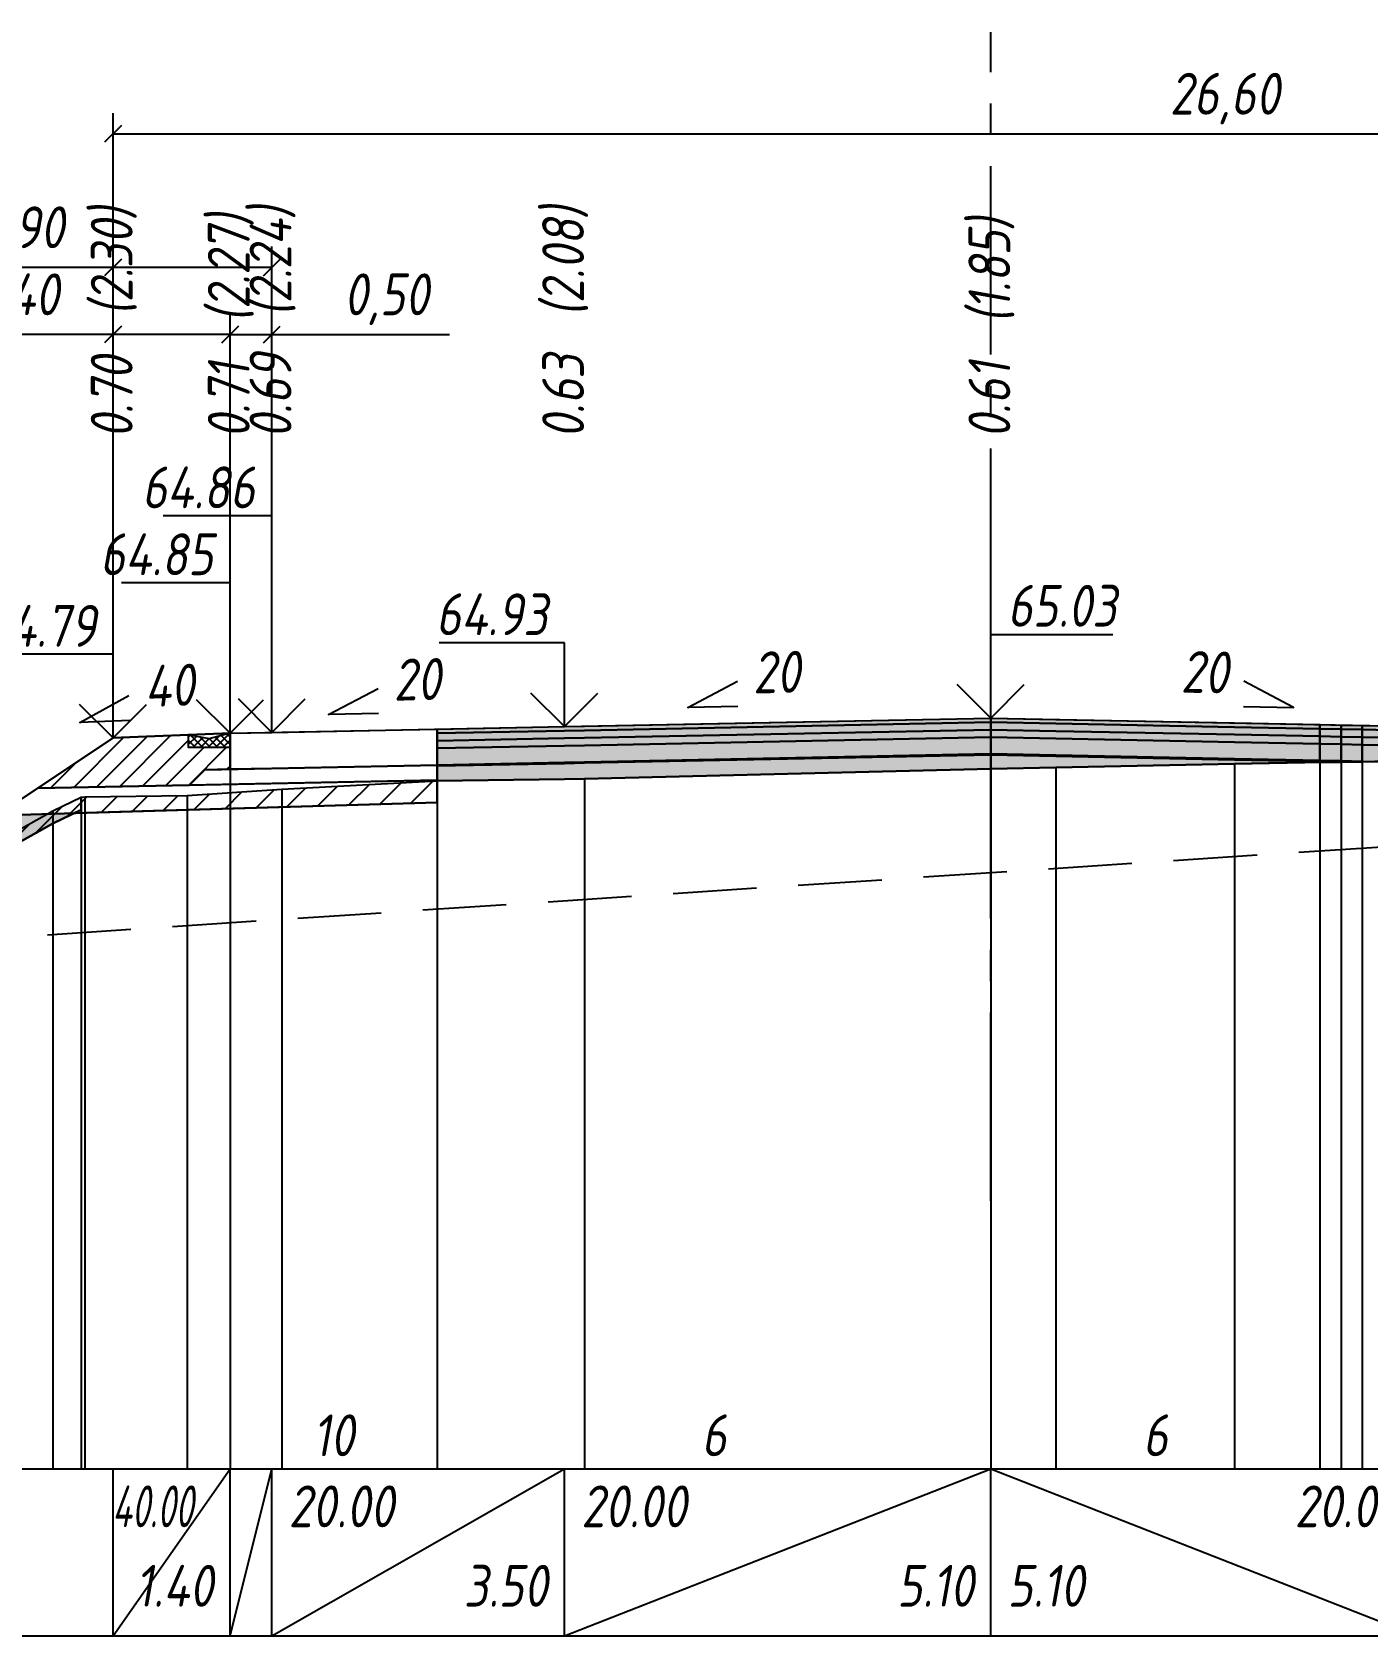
# Model space of a CAD drawing. Extents: x -717 to 1451, y -133302 to 233.
# Drawn here: x 119.4 to 199.3, y -131059 to -130963.1 of the extents above; entities that cross this region are included whole.
import ezdxf
from ezdxf.enums import TextEntityAlignment as Align

# ---------------------------------------------------------------- set-up
doc = ezdxf.new("R2010")
doc.units = 0
doc.linetypes.add('осевая2', pattern=[1.125, 0.75, -0.125, 0.125, -0.125])
doc.linetypes.add('штриховая', pattern=[0.75, 0.5, -0.25])
for name, color, linetype in [('Интерполированный поперечник', 2, 'Continuous'), ('Код_514', 1, 'Continuous'), ('Контур_0', 7, 'Continuous'), ('Контур_2564', 7, 'Continuous'), ('Контур_2660', 7, 'Continuous'), ('Контур_2665', 7, 'Continuous'), ('Контур_400', 7, 'Continuous'), ('Контур_508', 7, 'Continuous'), ('Контур_512', 7, 'Continuous'), ('Контур_513', 7, 'Continuous'), ('Красный поперечник', 1, 'Continuous'), ('Объём_2501', 7, 'Continuous'), ('Объём_2564', 7, 'Continuous'), ('Объём_2650', 7, 'Continuous'), ('Объём_2660', 7, 'Continuous'), ('Объём_2661', 7, 'Continuous'), ('Объём_2665', 7, 'Continuous'), ('Объём_2666', 7, 'Continuous'), ('Объём_2753', 7, 'Continuous'), ('Ось', 1, 'осевая2'), ('Откосы', 7, 'Continuous'), ('Отметки покрытия', 7, 'Continuous'), ('Рабочие отметки', 7, 'Continuous'), ('Рабочие отметки доп.', 7, 'Continuous'), ('Слои выравнивания', 7, 'Continuous'), ('Таблица', 7, 'Continuous'), ('Уклоны проезжей части', 7, 'Continuous'), ('Черный поперечник', 3, 'Continuous')]:
    doc.layers.add(name, color=color, linetype=linetype)
for name, color, linetype, true_color in [('Контур_2540', 2, 'Continuous', 0xffff00), ('Контур_2560', 2, 'Continuous', 0xffff00), ('Контур_2561', 7, 'Continuous', 0xff8040), ('Контур_2562', 3, 'Continuous', 0x00ff00), ('Контур_2563', 7, 'Continuous', 0xff8000), ('Контур_2570', 7, 'Continuous', 0x80ff00), ('Контур_2725', 7, 'Continuous', 0x323232), ('Контур_2736', 4, 'Continuous', 0x00ffff), ('Контур_2760', 7, 'Continuous', 0x323232), ('Контур_2761', 7, 'Continuous', 0x323232), ('Контур_2762', 7, 'Continuous', 0x323232), ('Контур_2763', 7, 'Continuous', 0x323232), ('Контур_2764', 7, 'Continuous', 0x323232), ('Контур_2765', 7, 'Continuous', 0x323232), ('Контур_402', 7, 'Continuous', 0xff6464), ('Контур_703', 4, 'Continuous', 0x00ffff), ('Объём_2500', 7, 'Continuous', 0xc0c0c0), ('Объём_2520', 7, 'Continuous', 0x80ffff), ('Объём_2540', 2, 'Continuous', 0xffff00), ('Объём_2560', 2, 'Continuous', 0xffff00), ('Объём_2561', 7, 'Continuous', 0xff8040), ('Объём_2562', 3, 'Continuous', 0x00ff00), ('Объём_2563', 7, 'Continuous', 0xff8000), ('Объём_2570', 7, 'Continuous', 0x80ff00), ('Объём_2600', 7, 'Continuous', 0x808000), ('Объём_2746', 2, 'Continuous', 0xffff00)]:
    doc.layers.add(name, color=color, linetype=linetype, true_color=true_color)
doc.styles.get("Standard").update_dxf_attribs({"font": 'txt', "height": 2.5})
doc.styles.add('М', font='romand.shx', dxfattribs={"width": 0.8, "oblique": 10, "height": 2.5})
doc.dimstyles.new('ISO-25', dxfattribs={"dimtxt": 2.5, "dimasz": 2.5, "dimexe": 1.25, "dimexo": 0.625, "dimtad": 1, "dimtxsty": 'Standard', "dimcen": 2.5, "dimadec": 0, "dimazin": 0, "dimtfac": 1, "dimtmove": 0, "dimatfit": 3, "dimfxl": 1, "dimarcsym": 0})

# ---------------------------------------------------------------- blocks, each defined once
blk = doc.blocks.new('_Oblique')
at = {"color": 0, "linetype": 'ByBlock', "lineweight": -2}
blk.add_line((-0.5, -0.5), (0.5, 0.5), dxfattribs=at)
blk = doc.blocks.new('*D4070')
at = {"color": 0, "lineweight": -2, "transparency": 16777216}
for p, q in [((124.251, -131004.725), (124.251, -130979.911)), ((131.251, -131004.445), (131.251, -130979.911)), ((124.251, -130981.161), (115.118, -130981.161)), ((131.251, -130981.161), (124.251, -130981.161))]:
    blk.add_line(p, q, dxfattribs=at)
at = {"layer": 'Defpoints', "color": 0, "transparency": 16777216}
for p in [(131.251, -130981.161), (124.251, -131005.35), (131.251, -131005.07)]:
    blk.add_point(p, dxfattribs=at)
at = {"color": 0, "lineweight": -2, "transparency": 16777216, "rotation": 180}
blk.add_blockref('_Oblique', (124.251, -130981.161), dxfattribs=at)
at = {"color": 0, "lineweight": -2, "transparency": 16777216}
blk.add_blockref('_Oblique', (131.251, -130981.161), dxfattribs=at)
at = {"color": 0, "transparency": 16777216, "insert": (118.658, -130979.047), "char_height": 2.5, "width": 8.75, "attachment_point": 5, "style": 'М'}
blk.add_mtext('1,40', dxfattribs=at)
blk = doc.blocks.new('*D4072')
at = {"color": 0, "lineweight": -2, "transparency": 16777216}
for p, q in [((131.251, -131004.445), (131.251, -130979.911)), ((133.751, -131004.395), (133.751, -130979.911)), ((131.251, -130981.161), (133.751, -130981.161)), ((133.751, -130981.161), (144.373, -130981.161))]:
    blk.add_line(p, q, dxfattribs=at)
at = {"layer": 'Defpoints', "color": 0, "transparency": 16777216}
for p in [(133.751, -130981.161), (131.251, -131005.07), (133.751, -131005.02)]:
    blk.add_point(p, dxfattribs=at)
at = {"color": 0, "lineweight": -2, "transparency": 16777216, "rotation": 180}
blk.add_blockref('_Oblique', (131.251, -130981.161), dxfattribs=at)
at = {"color": 0, "lineweight": -2, "transparency": 16777216}
blk.add_blockref('_Oblique', (133.751, -130981.161), dxfattribs=at)
at = {"color": 0, "transparency": 16777216, "insert": (140.611, -130979.047), "char_height": 2.5, "width": 9.16667, "attachment_point": 5, "style": 'М'}
blk.add_mtext('0,50', dxfattribs=at)
blk = doc.blocks.new('*D4075')
at = {"color": 0, "lineweight": -2, "transparency": 16777216}
for p, q in [((124.251, -131004.725), (124.251, -130975.899)), ((133.751, -131004.395), (133.751, -130975.899)), ((124.251, -130977.149), (115.44, -130977.149)), ((133.751, -130977.149), (124.251, -130977.149))]:
    blk.add_line(p, q, dxfattribs=at)
at = {"layer": 'Defpoints', "color": 0, "transparency": 16777216}
for p in [(133.751, -130977.149), (124.251, -131005.35), (133.751, -131005.02)]:
    blk.add_point(p, dxfattribs=at)
at = {"color": 0, "lineweight": -2, "transparency": 16777216, "rotation": 180}
blk.add_blockref('_Oblique', (124.251, -130977.149), dxfattribs=at)
at = {"color": 0, "lineweight": -2, "transparency": 16777216}
blk.add_blockref('_Oblique', (133.751, -130977.149), dxfattribs=at)
at = {"color": 0, "transparency": 16777216, "insert": (118.98, -130975.036), "char_height": 2.5, "width": 8.75, "attachment_point": 5, "style": 'М'}
blk.add_mtext('1,90', dxfattribs=at)
blk = doc.blocks.new('*D4076')
at = {"color": 0, "lineweight": -2, "transparency": 16777216}
for p, q in [((124.251, -131004.725), (124.251, -130967.911)), ((257.244, -131005.495), (257.244, -130967.911)), ((124.251, -130969.161), (257.244, -130969.161))]:
    blk.add_line(p, q, dxfattribs=at)
at = {"layer": 'Defpoints', "color": 0, "transparency": 16777216}
for p in [(257.244, -130969.161), (124.251, -131005.35), (257.244, -131006.12)]:
    blk.add_point(p, dxfattribs=at)
at = {"color": 0, "lineweight": -2, "transparency": 16777216, "rotation": 180}
blk.add_blockref('_Oblique', (124.251, -130969.161), dxfattribs=at)
at = {"color": 0, "lineweight": -2, "transparency": 16777216}
blk.add_blockref('_Oblique', (257.244, -130969.161), dxfattribs=at)
at = {"color": 0, "transparency": 16777216, "insert": (190.747, -130967.047), "char_height": 2.5, "width": 12.08333, "attachment_point": 5, "style": 'М'}
blk.add_mtext('26,60', dxfattribs=at)

msp = doc.modelspace()

# ---------------------------------------------------------------- hatches: boundary and pattern name
h = msp.add_hatch()
h.set_pattern_fill('ANSI37', color=256, scale=0.1)
h.set_pattern_definition([(45, (130.00162, -131005.33338), (-0.22451, 0.22451), []), (135, (130.00162, -131005.33338), (-0.22451, -0.22451), [])])
h.paths.add_polyline_path([(128.752, -131005.108), (128.752, -131005.836), (131.252, -131005.836), (131.251, -131005.008), (129.994, -131005.333)])
at = {"layer": 'Объём_2563'}
h = msp.add_hatch(dxfattribs=at)
h.set_pattern_fill('ANSI31', color=256, scale=0.3)
h.paths.add_polyline_path([(124.251, -131005.288), (128.752, -131005.108), (128.752, -131005.836), (131.251, -131005.836), (131.251, -131007.158), (129.751, -131007.188), (128.833, -131008.106), (119.751, -131008.288)])
h.paths.add_polyline_path([(242.162, -131008.456), (241.244, -131007.538), (239.744, -131007.508), (239.744, -131007.358), (241.142, -131007.359), (241.143, -131006.359), (240.643, -131006.359), (240.643, -131005.545), (243.465, -131005.671), (243.465, -131006.293), (244.865, -131006.293), (244.865, -131005.753), (253.86, -131005.932), (253.86, -131006.499), (255.26, -131006.499), (255.26, -131005.499), (254.76, -131005.499), (254.76, -131004.999), (257.244, -131005.308), (262.579, -131008.865)])
at = {"layer": 'Объём_2570'}
h = msp.add_hatch(dxfattribs=at)
h.set_pattern_fill('ANSI31', color=256, scale=0.2)
h.paths.add_polyline_path([(122.354, -131009.591), (120.657, -131010.404), (105.538, -131018.859), (105, -131018.872), (105, -131018.122), (105.538, -131018.109), (120.657, -131009.654), (122.354, -131008.841)])
h.paths.add_polyline_path([(274.663, -131009.846), (274.441, -131009.928), (262.805, -131013.207), (260.782, -131011.897), (257.741, -131009.778), (257.566, -131009.777), (252.007, -131009.121), (251.503, -131009.043), (246.058, -131007.183), (246.058, -131006.433), (251.503, -131008.293), (252.007, -131008.371), (257.566, -131009.027), (257.741, -131009.028), (260.782, -131011.147), (262.805, -131012.457), (274.441, -131009.178), (274.663, -131009.096)])
at = {"layer": 'Объём_2600'}
h = msp.add_hatch(dxfattribs=at)
h.set_pattern_fill('ANSI31', color=6, scale=0.4)
h.paths.add_polyline_path([(121.933, -131009.792), (122.354, -131009.591), (122.354, -131008.841), (122.568, -131008.817), (128.681, -131008.723), (134.359, -131008.361), (143.645, -131007.851), (143.645, -131009.141)])
h.paths.add_polyline_path([(229.751, -131009.738), (229.751, -131006.097), (240.624, -131006.308), (246.058, -131006.433), (246.058, -131007.183), (251.503, -131009.043), (252.007, -131009.121), (257.566, -131009.777), (257.741, -131009.778), (258.941, -131010.614)])
h = msp.add_hatch(dxfattribs=at)
h.set_pattern_fill('HONEY', color=5, scale=0.3)
h.paths.add_polyline_path([(105, -131018.122), (117.286, -131009.932), (121.933, -131009.792), (120.657, -131010.404), (105.538, -131018.859), (105, -131018.872)])
h.paths.add_polyline_path([(265.497, -131010.811), (267.224, -131011.962), (262.805, -131013.207), (260.782, -131011.897), (258.941, -131010.614)])
at = {"layer": 'Слои выравнивания'}
for color, points in [(2, [(143.645, -131004.76), (151.251, -131004.608), (152.459, -131004.584), (176.747, -131004.098), (176.747, -131004.348), (152.459, -131004.834), (151.251, -131004.858), (143.645, -131005.01)]), (3, [(143.645, -131005.01), (151.251, -131004.858), (152.459, -131004.834), (176.747, -131004.348), (176.747, -131004.798), (152.459, -131005.284), (151.251, -131005.308), (143.645, -131005.46)]), (2, [(176.747, -131004.098), (180.639, -131004.176), (191.323, -131004.39), (196.444, -131004.492), (196.444, -131004.742), (191.323, -131004.64), (180.639, -131004.426), (176.747, -131004.348)]), (3, [(176.747, -131004.348), (180.639, -131004.426), (191.323, -131004.64), (196.444, -131004.742), (196.444, -131005.192), (191.323, -131005.09), (180.639, -131004.876), (176.747, -131004.798)]), (2, [(196.444, -131004.492), (197.71, -131004.517), (197.71, -131004.767), (196.444, -131004.742)]), (4, [(143.645, -131005.46), (151.251, -131005.308), (152.459, -131005.284), (176.747, -131004.798), (176.747, -131005.248), (152.459, -131005.734), (151.251, -131005.758), (143.645, -131005.91)]), (5, [(143.645, -131005.91), (151.251, -131005.758), (152.459, -131005.734), (176.747, -131005.248), (176.747, -131006.248), (152.459, -131006.734), (151.251, -131006.758), (143.645, -131006.91)]), (4, [(176.747, -131004.798), (180.639, -131004.876), (191.323, -131005.09), (196.444, -131005.192), (196.444, -131005.642), (191.323, -131005.54), (180.639, -131005.326), (176.747, -131005.248)]), (5, [(176.747, -131005.248), (180.639, -131005.326), (191.323, -131005.54), (196.444, -131005.642), (196.444, -131006.642), (191.323, -131006.54), (180.639, -131006.326), (176.747, -131006.248)]), (3, [(196.444, -131004.742), (197.71, -131004.767), (197.71, -131005.217), (196.444, -131005.192)]), (4, [(196.444, -131005.192), (197.71, -131005.217), (197.71, -131005.667), (196.444, -131005.642)]), (2, [(197.71, -131004.517), (198.975, -131004.543), (198.975, -131004.793), (197.71, -131004.767)]), (3, [(197.71, -131004.767), (198.975, -131004.793), (198.975, -131005.243), (197.71, -131005.217)]), (4, [(197.71, -131005.217), (198.975, -131005.243), (198.975, -131005.693), (197.71, -131005.667)]), (2, [(198.975, -131004.543), (202.244, -131004.608), (214.411, -131004.851), (219.744, -131004.958), (224.359, -131005.05), (229.751, -131005.158), (229.751, -131005.408), (224.359, -131005.3), (219.744, -131005.208), (214.411, -131005.101), (202.244, -131004.858), (198.975, -131004.793)]), (3, [(198.975, -131004.793), (202.244, -131004.858), (214.411, -131005.101), (219.744, -131005.208), (224.359, -131005.3), (229.751, -131005.408), (229.751, -131005.858), (224.359, -131005.75), (219.744, -131005.658), (214.411, -131005.551), (202.244, -131005.308), (198.975, -131005.243)]), (4, [(198.975, -131005.243), (202.244, -131005.308), (214.411, -131005.551), (219.744, -131005.658), (224.359, -131005.75), (229.751, -131005.858), (229.751, -131006.308), (224.359, -131006.2), (219.744, -131006.108), (214.411, -131006.001), (202.244, -131005.758), (198.975, -131005.693)]), (7, [(143.645, -131006.91), (151.251, -131006.758), (152.459, -131006.734), (176.747, -131006.248), (176.747, -131006.298), (152.459, -131006.784), (151.251, -131006.808), (143.645, -131006.96)]), (6, [(143.645, -131006.96), (151.251, -131006.808), (152.459, -131006.784), (176.747, -131006.298), (176.747, -131007.145), (152.459, -131007.734), (151.251, -131007.75), (143.645, -131007.851)]), (7, [(176.747, -131006.248), (180.639, -131006.326), (191.323, -131006.54), (196.444, -131006.642), (196.444, -131006.692), (191.323, -131006.59), (180.639, -131006.376), (176.747, -131006.298)]), (6, [(176.747, -131006.298), (180.639, -131006.376), (191.323, -131006.59), (196.444, -131006.692), (196.444, -131006.742), (191.323, -131006.842), (180.639, -131007.05), (176.747, -131007.145)]), (5, [(196.444, -131005.642), (197.71, -131005.667), (197.71, -131006.667), (196.444, -131006.642)]), (5, [(197.71, -131005.667), (198.975, -131005.693), (198.975, -131006.693), (197.71, -131006.667)]), (5, [(198.975, -131005.693), (202.244, -131005.758), (214.411, -131006.001), (219.744, -131006.108), (224.359, -131006.2), (229.751, -131006.308), (229.751, -131007.308), (224.359, -131007.2), (219.744, -131007.108), (214.411, -131007.001), (202.244, -131006.758), (198.975, -131006.693)]), (7, [(196.444, -131006.642), (197.71, -131006.667), (197.71, -131006.717), (196.444, -131006.692)]), (6, [(196.444, -131006.692), (197.71, -131006.717), (197.71, -131006.767), (196.444, -131006.742)]), (7, [(197.71, -131006.667), (198.975, -131006.693), (198.975, -131006.743), (197.71, -131006.717)])]:
    msp.add_hatch(color=color, dxfattribs=at).paths.add_polyline_path(points)

# ---------------------------------------------------------------- linework, layer by layer
msp.add_lwpolyline([(128.752, -131005.108), (128.752, -131005.836), (131.252, -131005.836), (131.251, -131005.008), (129.994, -131005.333), (128.752, -131005.108)])
at = {"layer": 'Интерполированный поперечник', "linetype": 'штриховая', "ltscale": 10, "flags": 128}
msp.add_lwpolyline([(105.368, -131018.049), (251.985, -131008.373)], dxfattribs=at)
at = {"layer": 'Код_514'}
for p, q in [((124.251, -131059), (124.251, -131049)), ((124.251, -131059), (131.251, -131049)), ((131.251, -131059), (131.251, -131049)), ((131.251, -131059), (133.751, -131049)), ((133.751, -131059), (133.751, -131049)), ((133.751, -131059), (151.251, -131049)), ((151.251, -131059), (151.251, -131049)), ((151.251, -131059), (176.747, -131049)), ((176.747, -131059), (176.747, -131049)), ((176.747, -131049), (202.244, -131059))]:
    msp.add_line(p, q, dxfattribs=at)
at = {"layer": 'Контур_0', "flags": 128}
for points in [[(124.251, -131005.288), (105, -131018.122), (105, -131018.122), (105, -131018.122), (105, -131018.122), (105, -131018.122), (105, -131018.122), (105, -131018.122), (105, -131018.122), (105, -131018.122), (105, -131018.122), (105, -131018.122), (105, -131018.122), (105, -131018.122), (105, -131018.122), (105, -131018.122)], [(124.251, -131005.288), (105, -131018.122)], [(133.751, -131007.108), (131.251, -131007.158), (131.251, -131005.008), (143.645, -131004.76), (143.645, -131006.91), (133.751, -131007.108), (133.751, -131007.108)]]:
    msp.add_lwpolyline(points, dxfattribs=at)
at = {"layer": 'Контур_0', "color": 250, "flags": 128}
for points in [[(119.751, -131008.288), (128.833, -131008.106), (129.751, -131007.188), (131.251, -131007.158)], [(129.751, -131007.188), (143.645, -131006.91), (143.645, -131007.81), (128.833, -131008.106), (129.751, -131007.188), (129.751, -131007.188)]]:
    msp.add_lwpolyline(points, dxfattribs=at)
at = {"layer": 'Контур_2540', "flags": 128}
msp.add_lwpolyline([(143.645, -131009.141), (117.286, -131009.932), (119.751, -131008.288), (143.645, -131007.81), (143.645, -131009.141), (143.645, -131009.141)], dxfattribs=at)
at = {"layer": 'Контур_2560', "flags": 128}
msp.add_lwpolyline([(124.251, -131005.288), (124.251, -131005.288), (124.251, -131005.288), (131.251, -131005.008)], dxfattribs=at)
at = {"layer": 'Контур_2561', "flags": 128}
msp.add_lwpolyline([(131.251, -131005.008), (131.251, -131005.008), (124.251, -131005.288), (124.251, -131005.288), (131.251, -131005.008)], dxfattribs=at)
at = {"layer": 'Контур_2562', "flags": 128}
msp.add_lwpolyline([(124.251, -131005.288), (124.251, -131005.288), (124.251, -131005.288), (124.251, -131005.288), (124.251, -131005.288)], dxfattribs=at)
at = {"layer": 'Контур_2563', "color": 250, "flags": 128}
msp.add_lwpolyline([(124.251, -131005.288), (131.251, -131005.008), (131.251, -131007.158), (129.751, -131007.188), (128.833, -131008.106), (119.751, -131008.288), (124.251, -131005.288), (124.251, -131005.288)], dxfattribs=at)
at = {"layer": 'Контур_2564', "flags": 128}
msp.add_lwpolyline([(124.251, -131005.288), (131.251, -131005.008)], dxfattribs=at)
at = {"layer": 'Контур_2570', "flags": 128}
msp.add_lwpolyline([(80, -131019.363), (90.624, -131029.75), (91.254, -131028.923), (95.853, -131021.908), (103.599, -131018.98), (103.655, -131018.906), (105.538, -131018.859), (105.538, -131018.859), (120.657, -131010.404), (122.354, -131009.591), (122.354, -131008.841), (122.568, -131008.817), (128.681, -131008.723), (134.359, -131008.361), (143.645, -131007.851), (152.459, -131007.734), (176.747, -131007.145), (180.639, -131007.05), (191.323, -131006.842), (214.411, -131006.391)], dxfattribs=at)
at = {"layer": 'Контур_2660', "flags": 128}
msp.add_lwpolyline([(117.286, -131009.932), (143.645, -131009.141)], dxfattribs=at)
at = {"layer": 'Контур_2665', "flags": 128}
msp.add_lwpolyline([(124.251, -131005.288), (124.251, -131005.288)], dxfattribs=at)
at = {"layer": 'Контур_2725', "flags": 128}
msp.add_lwpolyline([(143.645, -131007.851), (151.251, -131007.75), (152.459, -131007.734), (176.747, -131007.145), (180.639, -131007.05), (191.323, -131006.842), (196.444, -131006.742), (197.71, -131006.767), (197.71, -131006.717), (198.975, -131006.743), (198.975, -131006.693), (202.244, -131006.758), (214.411, -131007.001), (219.744, -131007.108), (224.359, -131007.2), (229.751, -131007.308)], dxfattribs=at)
at = {"layer": 'Контур_2736', "flags": 128}
msp.add_lwpolyline([(124.251, -131005.288), (105, -131018.122)], dxfattribs=at)
at = {"layer": 'Контур_2760', "flags": 128}
msp.add_lwpolyline([(143.645, -131004.76), (151.251, -131004.608), (152.459, -131004.584), (176.747, -131004.098), (180.639, -131004.176), (191.323, -131004.39), (196.444, -131004.492), (197.71, -131004.517), (198.975, -131004.543), (202.244, -131004.608), (214.411, -131004.851), (219.744, -131004.958), (224.359, -131005.05), (229.751, -131005.158)], dxfattribs=at)
at = {"layer": 'Контур_2761', "flags": 128}
msp.add_lwpolyline([(143.645, -131005.01), (151.251, -131004.858), (152.459, -131004.834), (176.747, -131004.348), (180.639, -131004.426), (191.323, -131004.64), (196.444, -131004.742), (197.71, -131004.767), (198.975, -131004.793), (202.244, -131004.858), (214.411, -131005.101), (219.744, -131005.208), (224.359, -131005.3), (229.751, -131005.408)], dxfattribs=at)
at = {"layer": 'Контур_2762', "flags": 128}
msp.add_lwpolyline([(143.645, -131005.46), (151.251, -131005.308), (152.459, -131005.284), (176.747, -131004.798), (180.639, -131004.876), (191.323, -131005.09), (196.444, -131005.192), (197.71, -131005.217), (198.975, -131005.243), (202.244, -131005.308), (214.411, -131005.551), (219.744, -131005.658), (224.359, -131005.75), (229.751, -131005.858)], dxfattribs=at)
at = {"layer": 'Контур_2763', "flags": 128}
msp.add_lwpolyline([(143.645, -131005.91), (151.251, -131005.758), (152.459, -131005.734), (176.747, -131005.248), (180.639, -131005.326), (191.323, -131005.54), (196.444, -131005.642), (197.71, -131005.667), (198.975, -131005.693), (202.244, -131005.758), (214.411, -131006.001), (219.744, -131006.108), (224.359, -131006.2), (229.751, -131006.308)], dxfattribs=at)
at = {"layer": 'Контур_2764', "flags": 128}
msp.add_lwpolyline([(143.645, -131006.91), (151.251, -131006.758), (152.459, -131006.734), (176.747, -131006.248), (180.639, -131006.326), (191.323, -131006.54), (196.444, -131006.642), (197.71, -131006.667), (198.975, -131006.693)], dxfattribs=at)
at = {"layer": 'Контур_2765', "flags": 128}
msp.add_lwpolyline([(143.645, -131006.96), (151.251, -131006.808), (152.459, -131006.784), (176.747, -131006.298), (180.639, -131006.376), (191.323, -131006.59), (196.444, -131006.692), (197.71, -131006.717)], dxfattribs=at)
at = {"layer": 'Контур_400', "flags": 128}
for points in [[(131.251, -131005.008), (133.751, -131004.958), (133.751, -131004.958), (133.751, -131004.958), (133.751, -131004.958), (133.751, -131004.958), (133.751, -131004.958), (151.251, -131004.608), (176.747, -131004.098)], [(176.747, -131004.098), (202.244, -131004.608), (219.744, -131004.958), (219.744, -131004.958), (219.744, -131004.958), (219.744, -131004.958), (237.244, -131005.308), (237.244, -131005.308), (239.744, -131005.358)]]:
    msp.add_lwpolyline(points, dxfattribs=at)
at = {"layer": 'Контур_402', "flags": 128}
msp.add_lwpolyline([(117.286, -131009.932), (143.645, -131009.141), (143.645, -131007.851), (152.459, -131007.734), (176.747, -131007.145), (180.639, -131007.05), (191.323, -131006.842), (196.444, -131006.742), (197.71, -131006.767), (197.71, -131006.717), (198.975, -131006.743), (198.975, -131006.693), (229.751, -131007.308), (229.751, -131009.738), (265.497, -131010.811)], dxfattribs=at)
at = {"layer": 'Контур_508', "flags": 128}
msp.add_lwpolyline([(105, -131018.122), (117.286, -131009.932), (143.645, -131009.141), (143.645, -131007.851), (152.459, -131007.734), (176.747, -131007.145), (180.639, -131007.05), (191.323, -131006.842), (196.444, -131006.742), (197.71, -131006.767), (197.71, -131006.717), (198.975, -131006.743), (198.975, -131006.693), (229.751, -131007.308), (229.751, -131009.738), (265.497, -131010.811), (272.442, -131015.44), (274.442, -131015.44), (283.79, -131009.209)], dxfattribs=at)
at = {"layer": 'Контур_512', "flags": 128}
msp.add_lwpolyline([(105, -131018.122), (117.286, -131009.932), (143.645, -131009.141)], dxfattribs=at)
at = {"layer": 'Контур_513', "flags": 128}
msp.add_lwpolyline([(105, -131018.122), (117.286, -131009.932), (143.645, -131009.141), (143.645, -131007.851), (152.459, -131007.734), (176.747, -131007.145), (180.639, -131007.05), (191.323, -131006.842), (196.444, -131006.742), (197.71, -131006.767), (197.71, -131006.717), (198.975, -131006.743), (198.975, -131006.693), (229.751, -131007.308), (229.751, -131009.738), (265.497, -131010.811), (272.442, -131015.44), (274.442, -131015.44), (283.79, -131009.209)], dxfattribs=at)
at = {"layer": 'Контур_703', "flags": 128}
msp.add_lwpolyline([(124.251, -131005.288), (105, -131018.122)], dxfattribs=at)
at = {"layer": 'Красный поперечник'}
for p, q in [((151.251, -131004.608), (176.747, -131004.098)), ((176.747, -131004.098), (202.244, -131004.608)), ((105, -131018.122), (124.251, -131005.288)), ((124.251, -131005.288), (131.251, -131005.008)), ((131.251, -131005.008), (133.751, -131004.958)), ((133.751, -131004.958), (151.251, -131004.608)), ((143.645, -131009.141), (143.645, -131049))]:
    msp.add_line(p, q, dxfattribs=at)
at = {"layer": 'Объём_2500', "flags": 128}
msp.add_lwpolyline([(133.751, -131007.108), (131.251, -131007.158), (131.251, -131005.008), (143.645, -131004.76), (143.645, -131006.91), (133.751, -131007.108), (133.751, -131007.108)], dxfattribs=at)
at = {"layer": 'Объём_2501', "flags": 128}
for points in [[(131.251, -131005.008), (133.751, -131004.958), (133.751, -131004.958), (133.751, -131004.958), (133.751, -131004.958), (133.751, -131004.958), (133.751, -131004.958), (151.251, -131004.608), (176.747, -131004.098)], [(176.747, -131004.098), (202.244, -131004.608), (219.744, -131004.958), (219.744, -131004.958), (219.744, -131004.958), (219.744, -131004.958), (237.244, -131005.308), (237.244, -131005.308), (239.744, -131005.358)]]:
    msp.add_lwpolyline(points, dxfattribs=at)
at = {"layer": 'Объём_2520', "color": 250, "flags": 128}
msp.add_lwpolyline([(129.751, -131007.188), (143.645, -131006.91), (143.645, -131007.81), (128.833, -131008.106), (129.751, -131007.188), (129.751, -131007.188)], dxfattribs=at)
at = {"layer": 'Объём_2540', "flags": 128}
msp.add_lwpolyline([(143.645, -131009.141), (117.286, -131009.932), (119.751, -131008.288), (143.645, -131007.81), (143.645, -131009.141), (143.645, -131009.141)], dxfattribs=at)
at = {"layer": 'Объём_2560', "flags": 128}
msp.add_lwpolyline([(124.251, -131005.288), (124.251, -131005.288), (124.251, -131005.288), (131.251, -131005.008)], dxfattribs=at)
at = {"layer": 'Объём_2561', "flags": 128}
msp.add_lwpolyline([(131.251, -131005.008), (131.251, -131005.008), (124.251, -131005.288), (124.251, -131005.288), (131.251, -131005.008)], dxfattribs=at)
at = {"layer": 'Объём_2562', "flags": 128}
msp.add_lwpolyline([(124.251, -131005.288), (124.251, -131005.288), (124.251, -131005.288), (124.251, -131005.288), (124.251, -131005.288)], dxfattribs=at)
at = {"layer": 'Объём_2563', "color": 250, "flags": 128}
msp.add_lwpolyline([(124.251, -131005.288), (128.752, -131005.108), (128.752, -131005.836), (131.251, -131005.836), (131.251, -131007.158), (129.751, -131007.188), (128.833, -131008.106), (119.751, -131008.288), (124.251, -131005.288), (124.251, -131005.288)], dxfattribs=at)
at = {"layer": 'Объём_2564', "flags": 128}
msp.add_lwpolyline([(124.251, -131005.288), (131.251, -131005.008)], dxfattribs=at)
at = {"layer": 'Объём_2570', "flags": 128}
msp.add_lwpolyline([(122.354, -131009.591), (120.657, -131010.404), (105.538, -131018.859), (105, -131018.872), (105, -131018.122), (105.538, -131018.109), (120.657, -131009.654), (122.354, -131008.841), (122.354, -131009.591), (122.354, -131009.591)], dxfattribs=at)
at = {"layer": 'Объём_2600', "flags": 128}
msp.add_lwpolyline([(105, -131018.122), (117.286, -131009.932), (121.933, -131009.792), (120.657, -131010.404), (105.538, -131018.859), (105, -131018.872), (105, -131018.122), (105, -131018.122)], dxfattribs=at)
at = {"layer": 'Объём_2650', "color": 6, "flags": 128}
msp.add_lwpolyline([(121.933, -131009.792), (122.354, -131009.591), (122.354, -131008.841), (122.568, -131008.817), (128.681, -131008.723), (134.359, -131008.361), (143.645, -131007.851), (143.645, -131009.141), (121.933, -131009.792), (121.933, -131009.792)], dxfattribs=at)
at = {"layer": 'Объём_2660', "flags": 128}
msp.add_lwpolyline([(117.286, -131009.932), (143.645, -131009.141)], dxfattribs=at)
at = {"layer": 'Объём_2661', "flags": 128}
msp.add_lwpolyline([(124.251, -131005.288), (105, -131018.122)], dxfattribs=at)
at = {"layer": 'Объём_2665', "flags": 128}
msp.add_lwpolyline([(124.251, -131005.288), (124.251, -131005.288)], dxfattribs=at)
at = {"layer": 'Объём_2666', "flags": 128}
msp.add_lwpolyline([(124.251, -131005.288), (105, -131018.122)], dxfattribs=at)
at = {"layer": 'Объём_2746', "flags": 128}
msp.add_lwpolyline([(122.568, -131008.817), (128.681, -131008.723), (134.359, -131008.361), (143.645, -131007.851), (143.645, -131009.141), (121.933, -131009.792), (122.354, -131009.591), (122.354, -131008.841), (122.568, -131008.817), (122.568, -131008.817)], dxfattribs=at)
at = {"layer": 'Объём_2753', "flags": 128}
msp.add_lwpolyline([(143.645, -131004.76), (143.645, -131004.76)], dxfattribs=at)
at = {"layer": 'Ось', "ltscale": 15}
msp.add_line((176.747, -131032.971), (176.747, -130963.069), dxfattribs=at)
at = {"layer": 'Откосы', "color": 1, "flags": 128}
for points in [[(140.132, -131003.83), (137.133, -131003.89), (140.102, -131002.33)], [(161.63, -131003.4), (158.631, -131003.46), (161.6, -131001.9)], [(191.865, -131003.4), (194.864, -131003.46), (191.895, -131001.9)], [(125.263, -131004.247), (122.266, -131004.367), (125.203, -131002.748)]]:
    msp.add_lwpolyline(points, dxfattribs=at)
at = {"layer": 'Отметки покрытия', "color": 1}
for p, q in [((133.751, -130992.008), (127.251, -130992.008)), ((133.751, -131004.958), (133.751, -130992.008)), ((131.251, -130996.008), (124.751, -130996.008)), ((131.251, -131005.008), (131.251, -130996.008)), ((151.251, -130999.608), (143.751, -130999.608)), ((151.251, -131004.608), (151.251, -130999.608)), ((176.747, -131004.098), (176.747, -130999.098)), ((176.747, -130999.098), (184.047, -130999.098)), ((124.251, -131000.288), (116.701, -131000.288)), ((124.251, -131005.288), (124.251, -131000.288)), ((176.747, -131004.098), (174.747, -131002.098)), ((176.747, -131004.098), (178.747, -131002.098)), ((124.251, -131005.288), (122.251, -131003.288)), ((124.251, -131005.288), (126.251, -131003.288)), ((131.251, -131005.008), (129.251, -131003.008)), ((131.251, -131005.008), (133.251, -131003.008)), ((133.751, -131004.958), (131.751, -131002.958)), ((133.751, -131004.958), (135.751, -131002.958)), ((151.251, -131004.608), (149.251, -131002.608)), ((151.251, -131004.608), (153.251, -131002.608))]:
    msp.add_line(p, q, dxfattribs=at)
at = {"layer": 'Слои выравнивания'}
for p, q in [((176.747, -131004.098), (176.747, -131049)), ((196.444, -131004.492), (196.444, -131049)), ((131.251, -131005.008), (131.251, -131049)), ((143.645, -131004.76), (143.645, -131049)), ((197.71, -131004.517), (197.71, -131049)), ((197.71, -131004.517), (197.71, -131049)), ((198.975, -131004.543), (198.975, -131049)), ((198.975, -131004.543), (198.975, -131049))]:
    msp.add_line(p, q, dxfattribs=at)
at = {"layer": 'Слои выравнивания', "color": 2, "flags": 128}
for points in [[(143.645, -131004.76), (151.251, -131004.608), (152.459, -131004.584), (176.747, -131004.098), (176.747, -131004.348), (152.459, -131004.834), (151.251, -131004.858), (143.645, -131005.01)], [(176.747, -131004.098), (180.639, -131004.176), (191.323, -131004.39), (196.444, -131004.492), (196.444, -131004.742), (191.323, -131004.64), (180.639, -131004.426), (176.747, -131004.348)], [(196.444, -131004.492), (197.71, -131004.517), (197.71, -131004.767), (196.444, -131004.742)], [(197.71, -131004.517), (197.71, -131004.767)], [(197.71, -131004.517), (198.975, -131004.543), (198.975, -131004.793), (197.71, -131004.767)], [(198.975, -131004.543), (198.975, -131004.793)], [(198.975, -131004.543), (202.244, -131004.608), (214.411, -131004.851), (219.744, -131004.958), (224.359, -131005.05), (229.751, -131005.158), (229.751, -131005.408), (224.359, -131005.3), (219.744, -131005.208), (214.411, -131005.101), (202.244, -131004.858), (198.975, -131004.793)]]:
    msp.add_lwpolyline(points, close=True, dxfattribs=at)
at = {"layer": 'Слои выравнивания', "color": 3, "flags": 128}
for points in [[(143.645, -131005.01), (151.251, -131004.858), (152.459, -131004.834), (176.747, -131004.348), (176.747, -131004.798), (152.459, -131005.284), (151.251, -131005.308), (143.645, -131005.46)], [(176.747, -131004.348), (180.639, -131004.426), (191.323, -131004.64), (196.444, -131004.742), (196.444, -131005.192), (191.323, -131005.09), (180.639, -131004.876), (176.747, -131004.798)], [(196.444, -131004.742), (197.71, -131004.767), (197.71, -131005.217), (196.444, -131005.192)], [(197.71, -131004.767), (197.71, -131005.217)], [(197.71, -131004.767), (198.975, -131004.793), (198.975, -131005.243), (197.71, -131005.217)], [(198.975, -131004.793), (198.975, -131005.243)], [(198.975, -131004.793), (202.244, -131004.858), (214.411, -131005.101), (219.744, -131005.208), (224.359, -131005.3), (229.751, -131005.408), (229.751, -131005.858), (224.359, -131005.75), (219.744, -131005.658), (214.411, -131005.551), (202.244, -131005.308), (198.975, -131005.243)]]:
    msp.add_lwpolyline(points, close=True, dxfattribs=at)
at = {"layer": 'Слои выравнивания', "color": 4, "flags": 128}
for points in [[(143.645, -131005.46), (151.251, -131005.308), (152.459, -131005.284), (176.747, -131004.798), (176.747, -131005.248), (152.459, -131005.734), (151.251, -131005.758), (143.645, -131005.91)], [(176.747, -131004.798), (180.639, -131004.876), (191.323, -131005.09), (196.444, -131005.192), (196.444, -131005.642), (191.323, -131005.54), (180.639, -131005.326), (176.747, -131005.248)], [(196.444, -131005.192), (197.71, -131005.217), (197.71, -131005.667), (196.444, -131005.642)], [(197.71, -131005.217), (197.71, -131005.667)], [(197.71, -131005.217), (198.975, -131005.243), (198.975, -131005.693), (197.71, -131005.667)], [(198.975, -131005.243), (198.975, -131005.693)], [(198.975, -131005.243), (202.244, -131005.308), (214.411, -131005.551), (219.744, -131005.658), (224.359, -131005.75), (229.751, -131005.858), (229.751, -131006.308), (224.359, -131006.2), (219.744, -131006.108), (214.411, -131006.001), (202.244, -131005.758), (198.975, -131005.693)]]:
    msp.add_lwpolyline(points, close=True, dxfattribs=at)
at = {"layer": 'Слои выравнивания', "color": 5, "flags": 128}
for points in [[(143.645, -131005.91), (151.251, -131005.758), (152.459, -131005.734), (176.747, -131005.248), (176.747, -131006.248), (152.459, -131006.734), (151.251, -131006.758), (143.645, -131006.91)], [(176.747, -131005.248), (180.639, -131005.326), (191.323, -131005.54), (196.444, -131005.642), (196.444, -131006.642), (191.323, -131006.54), (180.639, -131006.326), (176.747, -131006.248)], [(196.444, -131005.642), (197.71, -131005.667), (197.71, -131006.667), (196.444, -131006.642)], [(197.71, -131005.667), (197.71, -131006.667)], [(197.71, -131005.667), (198.975, -131005.693), (198.975, -131006.693), (197.71, -131006.667)], [(198.975, -131005.693), (198.975, -131006.693)], [(198.975, -131005.693), (202.244, -131005.758), (214.411, -131006.001), (219.744, -131006.108), (224.359, -131006.2), (229.751, -131006.308), (229.751, -131007.308), (224.359, -131007.2), (219.744, -131007.108), (214.411, -131007.001), (202.244, -131006.758), (198.975, -131006.693)]]:
    msp.add_lwpolyline(points, close=True, dxfattribs=at)
at = {"layer": 'Слои выравнивания', "color": 7, "flags": 128}
for points in [[(143.645, -131006.91), (151.251, -131006.758), (152.459, -131006.734), (176.747, -131006.248), (176.747, -131006.298), (152.459, -131006.784), (151.251, -131006.808), (143.645, -131006.96)], [(176.747, -131006.248), (180.639, -131006.326), (191.323, -131006.54), (196.444, -131006.642), (196.444, -131006.692), (191.323, -131006.59), (180.639, -131006.376), (176.747, -131006.298)], [(196.444, -131006.642), (197.71, -131006.667), (197.71, -131006.717), (196.444, -131006.692)], [(197.71, -131006.667), (197.71, -131006.717)], [(197.71, -131006.667), (198.975, -131006.693), (198.975, -131006.743), (197.71, -131006.717)]]:
    msp.add_lwpolyline(points, close=True, dxfattribs=at)
at = {"layer": 'Слои выравнивания', "color": 6, "flags": 128}
for points in [[(143.645, -131006.96), (151.251, -131006.808), (152.459, -131006.784), (176.747, -131006.298), (176.747, -131007.145), (152.459, -131007.734), (151.251, -131007.75), (143.645, -131007.851)], [(176.747, -131006.298), (180.639, -131006.376), (191.323, -131006.59), (196.444, -131006.692), (196.444, -131006.742), (191.323, -131006.842), (180.639, -131007.05), (176.747, -131007.145)], [(196.444, -131006.692), (197.71, -131006.717), (197.71, -131006.767), (196.444, -131006.742)]]:
    msp.add_lwpolyline(points, close=True, dxfattribs=at)
at = {"layer": 'Таблица'}
for p, q in [((80, -131049), (308.79, -131049)), ((80, -131059), (308.79, -131059))]:
    msp.add_line(p, q, dxfattribs=at)
at = {"layer": 'Уклоны проезжей части', "color": 1, "flags": 128}
for points in [[(140.132, -131003.83), (137.133, -131003.89), (140.102, -131002.33)], [(161.63, -131003.4), (158.631, -131003.46), (161.6, -131001.9)], [(191.865, -131003.4), (194.864, -131003.46), (191.895, -131001.9)], [(125.263, -131004.247), (122.266, -131004.367), (125.203, -131002.748)]]:
    msp.add_lwpolyline(points, dxfattribs=at)
at = {"layer": 'Черный поперечник', "color": 7}
for p, q in [((176.747, -131007.145), (176.747, -131049)), ((180.639, -131007.05), (180.639, -131049)), ((191.323, -131006.842), (191.323, -131049)), ((143.645, -131007.851), (143.645, -131049)), ((152.459, -131007.734), (152.459, -131049)), ((122.354, -131008.841), (122.354, -131049)), ((122.568, -131008.817), (122.568, -131049)), ((128.681, -131008.723), (128.681, -131049)), ((134.359, -131008.361), (134.359, -131049)), ((120.657, -131009.654), (120.657, -131049))]:
    msp.add_line(p, q, dxfattribs=at)
at = {"layer": 'Черный поперечник', "flags": 128}
msp.add_lwpolyline([(80, -131018.613), (90.624, -131029), (91.254, -131028.173), (95.853, -131021.158), (103.599, -131018.23), (103.655, -131018.156), (105.538, -131018.109), (120.657, -131009.654), (122.354, -131008.841), (122.568, -131008.817), (128.681, -131008.723), (134.359, -131008.361), (143.645, -131007.851), (152.459, -131007.734), (176.747, -131007.145), (180.639, -131007.05), (191.323, -131006.842), (214.411, -131006.391)], dxfattribs=at)

# ---------------------------------------------------------------- texts
at = {"layer": 'Код_514', "style": 'М', "oblique": 10}
for s, width, p in [('40.00', 0.6, (124.19, -131050)), ('20.00', 0.8, (134.751, -131050)), ('20.00', 0.8, (152.251, -131050))]:
    msp.add_text(s, height=2.5, dxfattribs=dict(at, width=width)).set_placement(p, align=Align.TOP_LEFT)
at = {"layer": 'Код_514', "style": 'М', "oblique": 10, "width": 0.8}
msp.add_text('20.00', height=2.5, dxfattribs=at).set_placement((201.244, -131050), align=Align.TOP_RIGHT)
for s, p in [('1.40', (130.251, -131058)), ('3.50', (150.251, -131058)), ('5.10', (175.747, -131058))]:
    msp.add_text(s, height=2.5, dxfattribs=at).set_placement(p, align=Align.BOTTOM_RIGHT)
msp.add_text('5.10', height=2.5, dxfattribs=at).set_placement((177.747, -131058), align=Align.BOTTOM_LEFT)
at = {"layer": 'Откосы', "color": 1, "style": 'М', "oblique": 10, "width": 0.8}
for s, rotation, p in [('20', 1.14576, (142.481, -131003.783)), ('20', 1.14576, (163.979, -131003.353)), ('20', 358.85423, (189.515, -131003.353)), ('40', 2.29061, (127.711, -131004.149))]:
    msp.add_text(s, height=2.5, rotation=rotation, dxfattribs=at).set_placement(p, align=Align.BOTTOM_CENTER)
at = {"layer": 'Отметки покрытия', "color": 1, "style": 'М', "oblique": 10, "width": 0.8}
for s, p in [('64.86', (132.751, -130992.303)), ('64.85', (130.251, -130996.303)), ('64.93', (150.251, -130999.892)), ('64.79', (123.251, -131000.583))]:
    msp.add_text(s, height=2.5, dxfattribs=at).set_placement(p, align=Align.BOTTOM_RIGHT)
msp.add_text('65.03', height=2.5, dxfattribs=at).set_placement((177.747, -130999.382), align=Align.BOTTOM_LEFT)
at = {"layer": 'Рабочие отметки', "color": 1, "style": 'М', "oblique": 10, "width": 0.8}
for s, p in [('0.70', (124.173, -130987.358)), ('0.69', (133.673, -130987.358)), ('0.63', (151.173, -130987.358)), ('0.71', (131.173, -130987.358)), ('0.61', (176.669, -130987.358))]:
    msp.add_text(s, height=2.5, rotation=90, dxfattribs=at).set_placement(p, align=Align.MIDDLE_LEFT)
at = {"layer": 'Рабочие отметки доп.', "color": 1, "style": 'М', "oblique": 10, "width": 0.8}
for s, p in [('(2.30)', (124.173, -130980.008)), ('(2.27)', (131.173, -130980.408)), ('(2.24)', (133.673, -130980.058)), ('(2.08)', (151.173, -130980.058)), ('(1.85)', (176.669, -130980.458))]:
    msp.add_text(s, height=2.5, rotation=90, dxfattribs=at).set_placement(p, align=Align.MIDDLE_LEFT)
at = {"layer": 'Слои выравнивания', "style": 'М', "oblique": 10, "width": 0.8}
for s, p in [('10', (137.448, -131049)), ('6', (160.196, -131049)), ('6', (186.596, -131049))]:
    msp.add_text(s, height=2.5, dxfattribs=at).set_placement(p, align=Align.BOTTOM_CENTER)
at = {"layer": 'Уклоны проезжей части', "color": 1, "style": 'М', "oblique": 10, "width": 0.8}
for s, rotation, p in [('20', 1.14576, (142.481, -131003.783)), ('20', 1.14576, (163.979, -131003.353)), ('20', 358.85423, (189.515, -131003.353)), ('40', 2.29061, (127.711, -131004.149))]:
    msp.add_text(s, height=2.5, rotation=rotation, dxfattribs=at).set_placement(p, align=Align.BOTTOM_CENTER)

# ---------------------------------------------------------------- dimensions: what is measured, and where the dimension line sits
at = {"color": 5}
dim = msp.add_linear_dim(base=(257.244, -130969.161), p1=(124.251, -131005.35), p2=(257.244, -131006.12), angle=180, dimstyle='ISO-25', override={"dimasz": 1, "dimlfac": 0.2, "dimzin": 0, "dimtxsty": 'М', "dimblk1": 'Oblique', "dimblk2": 'Oblique', "dimsah": 1}, dxfattribs=at)
dim.commit()
dim.dimension.update_dxf_attribs({"geometry": '*D4076', "text_midpoint": (190.747, -130967.047)})
for base, p1, p2, picture, middle in [((133.751, -130977.149), (124.251, -131005.35), (133.751, -131005.02), '*D4075', (118.98, -130977.149)), ((131.251, -130981.161), (124.251, -131005.35), (131.251, -131005.07), '*D4070', (118.658, -130981.161)), ((133.751, -130981.161), (131.251, -131005.07), (133.751, -131005.02), '*D4072', (140.611, -130981.161))]:
    dim = msp.add_linear_dim(base=base, p1=p1, p2=p2, angle=180, dimstyle='ISO-25', override={"dimasz": 1, "dimlfac": 0.2, "dimzin": 0, "dimtxsty": 'М', "dimblk1": 'Oblique', "dimblk2": 'Oblique', "dimsah": 1}, dxfattribs=at)
    dim.commit()
    dim.dimension.update_dxf_attribs({"geometry": picture, "text_midpoint": middle, "dimtype": 160})

doc.saveas('drawing.dxf')
